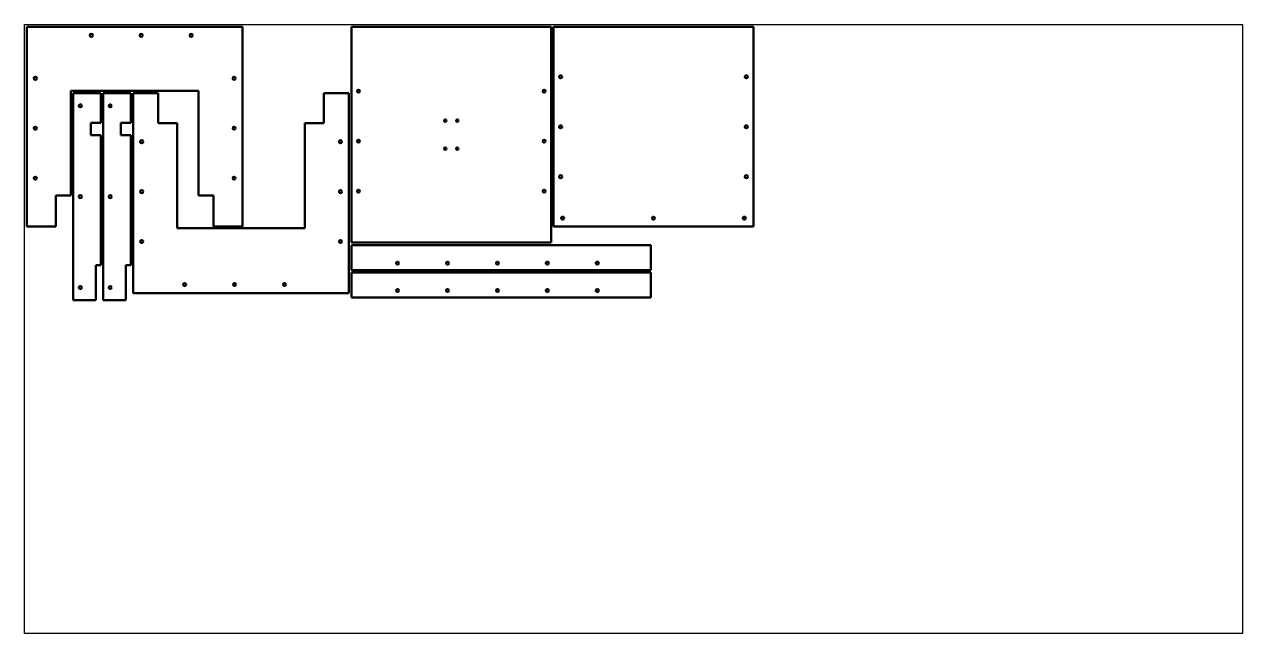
# Model space of a CAD drawing. Header units: millimetres. Extents: x 126561 to 129001, y 22794 to 24014.
import ezdxf

# ---------------------------------------------------------------- set-up
doc = ezdxf.new("R2010")
doc.units = ezdxf.units.MM
doc.header["$LTSCALE"] = 2
doc.layers.add('Visible (ISO)', color=7, linetype='Continuous', lineweight=50)

msp = doc.modelspace()

# ---------------------------------------------------------------- linework, layer by layer
msp.add_lwpolyline([(126561.2, 24013.7), (129001.2, 24013.7), (129001.2, 22793.7), (126561.2, 22793.7)], close=True)
at = {"layer": 'Visible (ISO)'}
for p, q in [((126998.2, 24008.7), (126566.2, 24008.7)), ((126566.2, 24008.7), (126566.2, 23608.7)), ((126998.2, 23608.7), (126998.2, 24008.7)), ((127216.2, 24008.7), (127216.2, 23576.7)), ((127616.2, 24008.7), (127216.2, 24008.7)), ((127616.2, 23576.7), (127616.2, 24008.7)), ((128021.2, 24008.7), (127621.2, 24008.7)), ((127621.2, 24008.7), (127621.2, 23608.7)), ((128021.2, 23608.7), (128021.2, 24008.7)), ((126654.2, 23880.7), (126910.2, 23880.7)), ((126654.2, 23670.7), (126654.2, 23880.7)), ((126714.2, 23875.7), (126659.2, 23875.7)), ((126659.2, 23875.7), (126659.2, 23461.7)), ((126714.2, 23816.7), (126714.2, 23875.7)), ((126774.2, 23875.7), (126719.2, 23875.7)), ((126719.2, 23875.7), (126719.2, 23461.7)), ((126774.2, 23816.7), (126774.2, 23875.7)), ((126829.2, 23875.7), (126779.2, 23875.7)), ((126779.2, 23875.7), (126779.2, 23475.7)), ((126829.2, 23815.7), (126829.2, 23875.7)), ((126910.2, 23880.7), (126910.2, 23670.7)), ((127161.2, 23875.7), (127161.2, 23815.7)), ((127211.2, 23875.7), (127161.2, 23875.7)), ((127211.2, 23475.7), (127211.2, 23875.7)), ((126694.2, 23816.7), (126714.2, 23816.7)), ((126694.2, 23791.7), (126694.2, 23816.7)), ((126754.2, 23816.7), (126774.2, 23816.7)), ((126754.2, 23791.7), (126754.2, 23816.7)), ((126867.2, 23815.7), (126829.2, 23815.7)), ((126867.2, 23605.7), (126867.2, 23815.7)), ((127161.2, 23815.7), (127123.2, 23815.7)), ((127123.2, 23815.7), (127123.2, 23605.7)), ((126714.2, 23791.7), (126694.2, 23791.7)), ((126714.2, 23531.7), (126714.2, 23791.7)), ((126774.2, 23791.7), (126754.2, 23791.7)), ((126774.2, 23531.7), (126774.2, 23791.7)), ((126624.2, 23608.7), (126624.2, 23670.7)), ((126624.2, 23670.7), (126654.2, 23670.7)), ((126910.2, 23670.7), (126940.2, 23670.7)), ((126940.2, 23670.7), (126940.2, 23608.7)), ((126566.2, 23608.7), (126624.2, 23608.7)), ((127123.2, 23605.7), (126867.2, 23605.7)), ((126940.2, 23608.7), (126998.2, 23608.7)), ((127621.2, 23608.7), (128021.2, 23608.7)), ((127216.2, 23576.7), (127616.2, 23576.7)), ((127216.2, 23521.7), (127216.2, 23571.7)), ((127216.2, 23571.7), (127816.2, 23571.7)), ((127816.2, 23571.7), (127816.2, 23521.7)), ((126704.2, 23531.7), (126714.2, 23531.7)), ((126704.2, 23461.7), (126704.2, 23531.7)), ((126764.2, 23531.7), (126774.2, 23531.7)), ((126764.2, 23461.7), (126764.2, 23531.7)), ((127816.2, 23521.7), (127216.2, 23521.7)), ((127216.2, 23466.7), (127216.2, 23516.7)), ((127216.2, 23516.7), (127816.2, 23516.7)), ((127816.2, 23516.7), (127816.2, 23466.7)), ((126779.2, 23475.7), (127211.2, 23475.7)), ((126659.2, 23461.7), (126704.2, 23461.7)), ((126719.2, 23461.7), (126764.2, 23461.7)), ((127816.2, 23466.7), (127216.2, 23466.7))]:
    msp.add_line(p, q, dxfattribs=at)
for centre, radius in [((126695.2, 23991.7), 3), ((126795.2, 23991.7), 3), ((126895.2, 23991.7), 3), ((126583.2, 23905.7), 3), ((126981.2, 23905.7), 3), ((127635.2, 23908.7), 3), ((128007.2, 23908.7), 3), ((127230.2, 23879.7), 3), ((127602.2, 23879.7), 3), ((126673.2, 23850.7), 3), ((126733.2, 23850.7), 3), ((127404.2, 23820.7), 2.5), ((127428.2, 23820.7), 2.5), ((126583.2, 23805.7), 3), ((126981.2, 23805.7), 3), ((127635.2, 23808.7), 3), ((128007.2, 23808.7), 3), ((126796.2, 23778.7), 3), ((127194.2, 23778.7), 3), ((127230.2, 23779.7), 3), ((127404.2, 23764.7), 2.5), ((127428.2, 23764.7), 2.5), ((127602.2, 23779.7), 3), ((126583.2, 23705.7), 3), ((126981.2, 23705.7), 3), ((127635.2, 23708.7), 3), ((128007.2, 23708.7), 3), ((126673.2, 23668.7), 3), ((126733.2, 23668.7), 3), ((126796.2, 23678.7), 3), ((127194.2, 23678.7), 3), ((127230.2, 23679.7), 3), ((127602.2, 23679.7), 3), ((127639.2, 23625.7), 3), ((127821.2, 23625.7), 3), ((128003.2, 23625.7), 3), ((126796.2, 23578.7), 3), ((127194.2, 23578.7), 3), ((127308.7, 23535.7), 3), ((127408.7, 23535.7), 3), ((127508.7, 23535.7), 3), ((127608.7, 23535.7), 3), ((127708.7, 23535.7), 3), ((126673.2, 23486.7), 3), ((126733.2, 23486.7), 3), ((126882.2, 23492.7), 3), ((126982.2, 23492.7), 3), ((127082.2, 23492.7), 3), ((127308.7, 23480.7), 3), ((127408.7, 23480.7), 3), ((127508.7, 23480.7), 3), ((127608.7, 23480.7), 3), ((127708.7, 23480.7), 3)]:
    msp.add_circle(centre, radius, dxfattribs=at)

doc.saveas('drawing.dxf')
